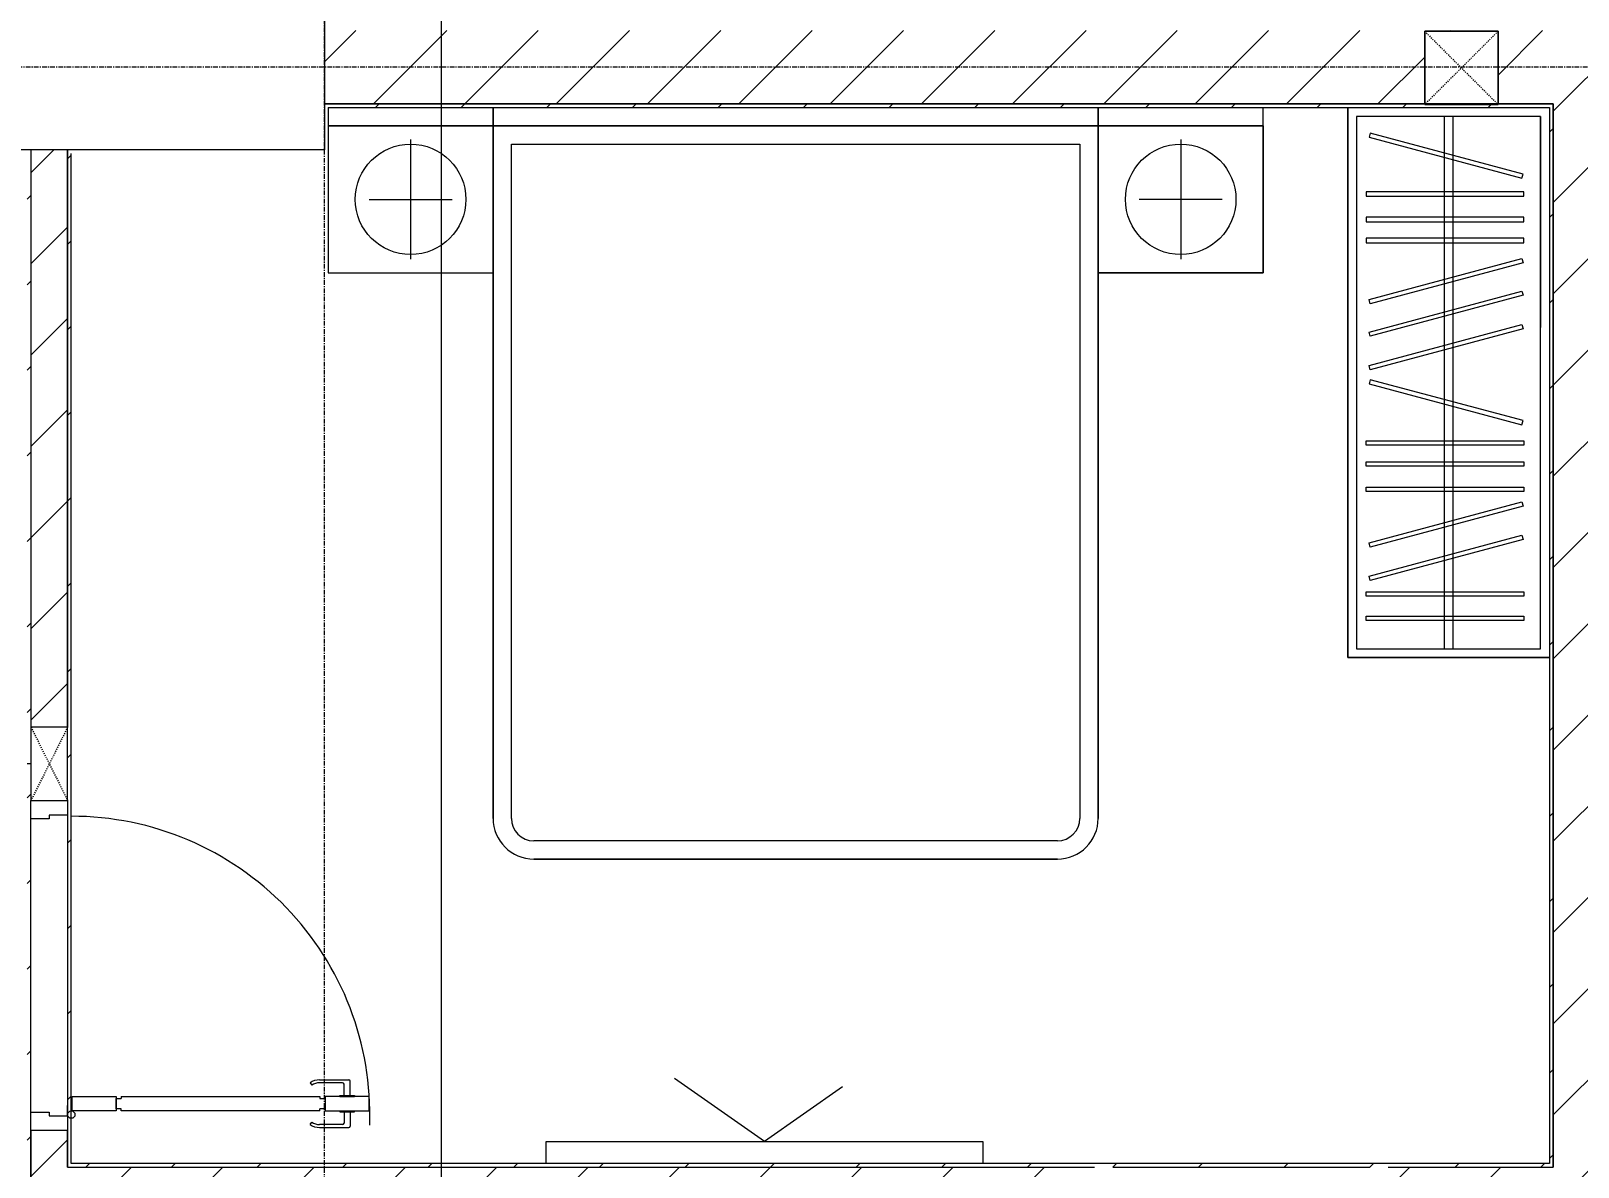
# Model space of a CAD drawing. Header units: millimetres. Extents: x 5357 to 201988, y -16345 to 109895.
# Drawn here: x 38053 to 42271, y 58737 to 61836 of the extents above; entities that cross this region are included whole.
import ezdxf

# ---------------------------------------------------------------- set-up
doc = ezdxf.new("R2010")
doc.units = ezdxf.units.MM
doc.linetypes.add('Dash', pattern=[6, 3, -3])
doc.linetypes.add('Grid Line', pattern=[22.225, 12.7, -3.175, 3.175, -3.175])
for name, color, linetype, lineweight in [('0-1', 7, 'Continuous', 5), ('A-ANNO-DIMS', 211, 'Continuous', 9), ('A-ANNO-DIMS-220', 211, 'Continuous', 9), ('A-DETL-GENF-1', 53, 'Continuous', 9), ('A-DOOR-1', 53, 'Continuous', 9), ('A-FLOR-1', 10, 'Continuous', 9), ('A-WALL', 113, 'Continuous', 9), ('A-WALL-1', 9, 'Continuous', 18), ('A-WALL-4', 113, 'Continuous', 18), ('A-WALL-PATT-1', 10, 'Continuous', 9), ('A-WALL-PATT-2', 53, 'Continuous', 9), ('A-WALL-PATT-3', 111, 'Continuous', 9), ('I-FURN-1', 53, 'Continuous', 9), ('I-WALL-1', 9, 'Continuous', 18), ('S-COLS', 52, 'Continuous', 9), ('S-COLS-2', 9, 'Continuous', 18), ('S-COLS-3', 10, 'Continuous', 9), ('S-COLS-4', 53, 'Continuous', 9), ('S-COLS-5', 52, 'Continuous', 18), ('S-COLS-6', 52, 'Dash', 9), ('S-COLS-HDLN', 52, 'Dash', 9), ('S-COLS-HDLN-1', 53, 'Dash', 9), ('S-GRID-1', 1, 'Grid Line', 9)]:
    doc.layers.add(name, color=color, linetype=linetype, lineweight=lineweight)
doc.styles.add('Arial_4', font='arial_0.ttf', dxfattribs={"width": 0.9, "height": 660})
doc.dimstyles.new('1_Dim_chi_tiet_khu_đất_2', dxfattribs={"dimscale": 304.8, "dimtxt": 673.371204, "dimasz": 0.866142, "dimexe": 0.721785, "dimexo": 0.0625, "dimgap": 0.072178, "dimtad": 1, "dimdec": 0, "dimrnd": 5, "dimzin": 0, "dimdsep": 46, "dimtxsty": 'Arial_4', "dimblk1": 'OBLIQUE', "dimblk2": 'OBLIQUE', "dimsah": 1, "dimcen": 0.09, "dimdle": 0.721785, "dimazin": 0, "dimtfac": 1, "dimtdec": 4, "dimtix": 1, "dimtmove": 0, "dimatfit": 3, "dimfxl": 2.165354, "dimfxlon": 1, "dimtvp": 1, "dimtolj": 1, "dimtzin": 0, "dimarcsym": 2})
pattern_1 = [(45, (0, 0), (-116.67262, 116.67262), [])]
pattern_2 = [(45, (0, 0), (-124.4508, 124.4508), [])]

# ---------------------------------------------------------------- blocks, each defined once
blk = doc.blocks.new('M_Concrete-Rectangular-Column2 - 450x1300-812578-TKCS_MB SÂN ĐƯỜNG NỘI BỘ')
at = {"layer": 'S-COLS-2'}
for p, q in [((-650, 225), (650, 225)), ((-650, -225), (-650, 225)), ((650, 225), (650, -225)), ((650, -225), (-650, -225))]:
    blk.add_line(p, q, dxfattribs=at)
blk = doc.blocks.new('NCV_TKTC_KET CAU_rvt-1-TKCS_MB SÂN ĐƯỜNG NỘI BỘ')
at = {"layer": 'A-FLOR-1'}
for p, q in [((38152.6, 61501.9), (38152.6, 61511.9)), ((38152.6, 61511.9), (38152.6, 61501.9)), ((38152.6, 61511.9), (38152.6, 61501.9)), ((38152.6, 61501.9), (38152.6, 61511.9))]:
    blk.add_line(p, q, dxfattribs=at)
at = {"layer": 'S-COLS-3', "rotation": 180}
blk.add_blockref('M_Concrete-Rectangular-Column2 - 450x1300-812578-TKCS_MB SÂN ĐƯỜNG NỘI BỘ', (38202.6, 61736.9), dxfattribs=at)
blk = doc.blocks.new('DOOR_CW_01 CANH MO-PANEL KINH - DIW_01-900x2200-CỬA GỖ VÂN LAMINATE-553375-TKCS_MB SÂN ĐƯỜNG NỘI BỘ')
at = {"layer": 'A-DETL-GENF-1'}
for p, q in [((-397, -182), (-397, -62)), ((-397, -62), (-357, -62)), ((-357, -62), (-357, -182)), ((-357, -182), (-397, -182)), ((-397, -196), (-391, -196)), ((-397, -738), (-397, -196)), ((-391, -196), (-391, -182)), ((-391, -182), (-363, -182)), ((-363, -182), (-363, -196)), ((-357, -196), (-363, -196)), ((-357, -196), (-357, -738)), ((-433.9, -711.2), (-427.3, -715.8)), ((-320.1, -711.2), (-326.7, -715.8)), ((-442, -737), (-442, -816.5)), ((-434, -799.5), (-434, -737)), ((-397, -738), (-391, -738)), ((-357, -752), (-397, -752)), ((-397, -752), (-397, -872)), ((-391, -752), (-391, -738)), ((-363, -752), (-391, -752)), ((-357, -738), (-363, -738)), ((-363, -738), (-363, -752)), ((-357, -872), (-357, -752)), ((-320, -799.5), (-320, -737)), ((-312, -737), (-312, -816.5)), ((-399, -792.2), (-399, -831.8)), ((-397, -792.2), (-399, -792.2)), ((-397, -792.2), (-397, -831.8)), ((-357, -792.2), (-357, -831.8)), ((-357, -792.2), (-355, -792.2)), ((-355, -792.2), (-355, -831.8)), ((-399, -820.5), (-438, -820.5)), ((-399, -803.5), (-430, -803.5)), ((-399, -831.8), (-397, -831.8)), ((-355, -831.8), (-357, -831.8)), ((-355, -803.5), (-324, -803.5)), ((-355, -820.5), (-316, -820.5)), ((-397, -872), (-357, -872))]:
    blk.add_line(p, q, dxfattribs=at)
blk.add_circle((-407, -60), 10, dxfattribs=at)
for centre, radius, start, end in [((-407, -60), 814, 268, 0), ((-397, -737), 45, 145, 180), ((-397, -737), 37, 145, 180), ((-357, -737), 37, 0, 35), ((-357, -737), 45, 360, 35), ((-430, -799.5), 4, 180, 270), ((-324, -799.5), 4, 270, 0), ((-438, -816.5), 4, 180, 270), ((-316, -816.5), 4, 270, 0)]:
    blk.add_arc(centre, radius, start, end, dxfattribs=at)
at = {"layer": 'A-DOOR-1'}
for p, q in [((-450, -50), (-450, 50)), ((-450, 50), (-400, 50)), ((-400, 50), (-400, 0)), ((400, 0), (400, 50)), ((400, 50), (450, 50)), ((450, 50), (450, -50)), ((-410, 0), (-410, -50)), ((-400, 0), (-410, 0)), ((410, 0), (400, 0)), ((410, -50), (410, 0)), ((-410, -50), (-450, -50)), ((-407, -50), (-382, -50)), ((450, -50), (410, -50))]:
    blk.add_line(p, q, dxfattribs=at)
blk = doc.blocks.new('G1_SOF - BO TRU - 100x200-V132-TKCS_MB SÂN ĐƯỜNG NỘI BỘ')
at = {"layer": 'S-COLS-2'}
for p, q in [((50, 100), (-50, 100)), ((-50, 100), (-50, -100)), ((50, -100), (50, 100))]:
    blk.add_line(p, q, dxfattribs=at)
at = {"layer": 'S-COLS-HDLN-1'}
for p, q in [((50, 100), (-50, -100)), ((-50, 100), (50, -100))]:
    blk.add_line(p, q, dxfattribs=at)
blk = doc.blocks.new('GIUONG NGU-2TAB-1600x2000 - GIUONG NGU-2TAB-1600x2000-842839-TKCS_MB SÂN ĐƯỜNG NỘI BỘ')
at = {"layer": 'I-FURN-1'}
for p, q in [((8.5, 0), (8.5, -50)), ((458.5, -50), (458.5, 0)), ((458.5, 0), (458.5, -50)), ((2108.2, -50), (2108.2, 0)), ((2108.2, 0), (2108.2, -50)), ((2558.2, -50), (2558.2, 0)), ((458.5, -50), (8.5, -50)), ((8.5, -50), (8.5, -450.3)), ((8.5, -50), (458.5, -50)), ((458.5, -50), (8.5, -50)), ((8.5, -50), (8.5, -450.3)), ((458.5, -450.3), (458.5, -50)), ((2108.2, -50), (458.5, -50)), ((458.5, -50), (458.5, -1938.9)), ((458.5, -50), (2108.2, -50)), ((458.5, -1938.9), (458.5, -50)), ((458.5, -450.3), (458.5, -50)), ((458.5, -50), (2108.2, -50)), ((2558.2, -50), (2108.2, -50)), ((2108.2, -50), (2108.2, -450.3)), ((2108.2, -1938.9), (2108.2, -50)), ((2108.2, -50), (2558.2, -50)), ((2108.2, -50), (2558.2, -50)), ((2108.2, -450.3), (2108.2, -50)), ((2108.2, -50), (2108.2, -1938.9)), ((2558.2, -450.3), (2558.2, -50)), ((2558.2, -50), (2558.2, -450.3)), ((233.5, -86.8), (233.5, -413.5)), ((508.5, -100), (2058.2, -100)), ((508.5, -1938.9), (508.5, -100)), ((2058.2, -100), (2058.2, -1938.9)), ((2333.2, -86.8), (2333.2, -413.5)), ((120.2, -250.2), (346.8, -250.2)), ((2446.5, -250.2), (2219.8, -250.2)), ((8.5, -450.3), (458.5, -450.3)), ((8.5, -450.3), (458.5, -450.3)), ((2108.2, -450.3), (2558.2, -450.3)), ((2558.2, -450.3), (2108.2, -450.3)), ((1997.1, -2000), (569.6, -2000)), ((569.6, -2050), (1997.1, -2050)), ((1997.1, -2050), (569.6, -2050))]:
    blk.add_line(p, q, dxfattribs=at)
for centre in [(233.5, -250.2), (2333.2, -250.2)]:
    blk.add_circle(centre, 150.7, dxfattribs=at)
for centre, radius, start, end in [((569.6, -1938.9), 111.1, 180, 270), ((569.6, -1938.9), 111.1, 180, 270), ((569.6, -1938.9), 61.1, 180, 270), ((1997.1, -1938.9), 111.1, 270, 360), ((1997.1, -1938.9), 61.1, 270, 0), ((1997.1, -1938.9), 111.1, 270, 0)]:
    blk.add_arc(centre, radius, start, end, dxfattribs=at)
blk = doc.blocks.new('TU QUAN AO-SUITE ROOM_3 - TU QUAN AO-SUITE ROOM_3-V133-TKCS_MB SÂN ĐƯỜNG NỘI BỘ')
at = {"layer": 'I-FURN-1'}
for p, q in [((-550, 1500), (0, 1500)), ((0, 1500), (-550, 1500)), ((0, 1500), (0, 0)), ((0, 0), (0, 1500)), ((-24, 1476), (-526, 1476)), ((-526, 1476), (-526, 600)), ((-526, 1476), (-526, 24)), ((-287, 576), (-287, 1476)), ((-263, 576), (-263, 1476)), ((-24, 24), (-24, 1476)), ((-480.1, 1386.9), (-480.1, 1398.9)), ((-480.1, 1398.9), (-50.1, 1398.9)), ((-480.1, 1386.9), (-480.1, 1398.9)), ((-50.1, 1398.9), (-50.1, 1386.9)), ((-50.1, 1386.9), (-480.1, 1386.9)), ((-480.1, 1320.5), (-480.1, 1332.5)), ((-480.1, 1332.5), (-50.1, 1332.5)), ((-480.1, 1320.5), (-480.1, 1332.5)), ((-50.1, 1320.5), (-480.1, 1320.5)), ((-50.1, 1332.5), (-50.1, 1320.5)), ((-478.3, 1178.1), (-61.3, 1289.9)), ((-58.2, 1278.3), (-475.2, 1166.5)), ((-61.3, 1289.9), (-58.2, 1278.3)), ((-478.3, 1086.9), (-61.3, 1198.6)), ((-58.2, 1187.1), (-475.2, 1075.3)), ((-61.3, 1198.6), (-58.2, 1187.1)), ((-475.2, 1166.5), (-478.3, 1178.1)), ((-475.2, 1075.3), (-478.3, 1086.9)), ((-480.1, 1035.3), (-480.1, 1047.3)), ((-480.1, 1047.3), (-50.1, 1047.3)), ((-480.1, 1035.3), (-480.1, 1047.3)), ((-50.1, 1035.3), (-480.1, 1035.3)), ((-50.1, 1047.3), (-50.1, 1035.3)), ((-480.1, 965.8), (-480.1, 977.8)), ((-480.1, 977.8), (-50.1, 977.8)), ((-480.1, 965.8), (-480.1, 977.8)), ((-50.1, 977.8), (-50.1, 965.8)), ((-50.1, 965.8), (-480.1, 965.8)), ((-480.1, 908.6), (-480.1, 920.6)), ((-480.1, 920.6), (-50.1, 920.6)), ((-480.1, 908.6), (-480.1, 920.6)), ((-50.1, 908.6), (-480.1, 908.6)), ((-50.1, 920.6), (-50.1, 908.6)), ((-475.2, 865.5), (-478.3, 853.9)), ((-478.3, 853.9), (-61.3, 742.1)), ((-58.2, 753.7), (-475.2, 865.5)), ((-61.3, 742.1), (-58.2, 753.7)), ((-478.3, 603.1), (-61.3, 714.9)), ((-58.2, 703.3), (-475.2, 591.5)), ((-61.3, 714.9), (-58.2, 703.3)), ((-526, 24), (-526, 600)), ((-478.3, 511.9), (-61.3, 623.6)), ((-475.2, 591.5), (-478.3, 603.1)), ((-58.2, 612.1), (-475.2, 500.3)), ((-61.3, 623.6), (-58.2, 612.1)), ((-287, 24), (-287, 576)), ((-263, 24), (-263, 576)), ((-478.3, 423.1), (-61.3, 534.9)), ((-475.2, 500.3), (-478.3, 511.9)), ((-58.2, 523.3), (-475.2, 411.5)), ((-61.3, 534.9), (-58.2, 523.3)), ((-475.2, 411.5), (-478.3, 423.1)), ((-480.1, 368.4), (-480.1, 356.4)), ((-50.1, 368.4), (-480.1, 368.4)), ((-480.1, 356.4), (-50.1, 356.4)), ((-50.1, 356.4), (-50.1, 368.4)), ((-480.1, 311.2), (-480.1, 299.2)), ((-50.1, 311.2), (-480.1, 311.2)), ((-480.1, 299.2), (-50.1, 299.2)), ((-50.1, 299.2), (-50.1, 311.2)), ((-480.1, 241.7), (-480.1, 229.7)), ((-50.1, 241.7), (-480.1, 241.7)), ((-480.1, 229.7), (-50.1, 229.7)), ((-50.1, 229.7), (-50.1, 241.7)), ((-475.2, 192.7), (-478.3, 181.1)), ((-478.3, 181.1), (-61.3, 69.4)), ((-58.2, 80.9), (-475.2, 192.7)), ((-61.3, 69.4), (-58.2, 80.9)), ((-526, 24), (-24, 24))]:
    blk.add_line(p, q, dxfattribs=at)
blk = doc.blocks.new('KE TIVI-2 - KE TIVI-2-850637-TKCS_MB SÂN ĐƯỜNG NỘI BỘ')
at = {"layer": 'I-FURN-1'}
for p, q in [((0, 60), (-245.7, 232.1)), ((213, 209.1), (0, 60)), ((-595.6, 60), (595.6, 60)), ((-595.6, 0), (-595.6, 60)), ((595.6, 60), (595.6, 0))]:
    blk.add_line(p, q, dxfattribs=at)
blk = doc.blocks.new('NCV_TKTC_TANG 1_rvt-1-TKCS_MB SÂN ĐƯỜNG NỘI BỘ')
at = {"layer": 'A-WALL-PATT-1'}
h = blk.add_hatch(dxfattribs=at)
h.set_pattern_fill('FP_1', color=256, style=0, pattern_type=2)
h.set_pattern_definition(pattern_2)
h.paths.add_polyline_path([(38152.6, 56836.9), (38152.6, 57737.3), (38052.6, 57737.3), (38052.6, 56836.9), (38142.6, 56836.9)])
h.paths.add_polyline_path([(38152.6, 58537.3), (38152.6, 58836.9), (38052.6, 58836.9), (38052.6, 58537.3), (38102.6, 58537.3)])
h.paths.add_polyline_path([(38152.6, 59936.9), (38152.6, 61511.9), (38052.6, 61511.9), (38052.6, 59936.9)])
h = blk.add_hatch(dxfattribs=at)
h.set_pattern_fill('FP_1', color=256, style=0, pattern_type=2)
h.set_pattern_definition(pattern_2)
h.paths.add_polyline_path([(40032.2, 58636.9), (40052.6, 58637), (40052.6, 58736.9), (38152.6, 58736.9), (38152.6, 58636.9), (39952.6, 58636.9)])
h = blk.add_hatch(dxfattribs=at)
h.set_pattern_fill('FP_1', color=256, style=0, pattern_type=2)
h.set_pattern_definition(pattern_2)
h.paths.add_polyline_path([(40459.9, 58636.9), (40952.6, 58636.9), (40952.6, 58736.9), (40052.6, 58736.9), (40052.6, 58636.9)])
h.paths.add_polyline_path([(41752.6, 58637), (41847.6, 58637), (41847.6, 58736.9), (41752.6, 58736.9), (41752.6, 58686.9)])
at = {"layer": 'A-WALL-PATT-2'}
h = blk.add_hatch(dxfattribs=at)
h.set_pattern_fill('FP_2', color=256, style=0, pattern_type=2)
h.set_pattern_definition(pattern_1)
h.paths.add_polyline_path([(42052.3, 61626.9), (42192.6, 61626.9), (42192.6, 61636.9), (38852.6, 61636.9), (38852.6, 61626.9), (41934.6, 61626.9)])
h = blk.add_hatch(dxfattribs=at)
h.set_pattern_fill('FP_2', color=256, style=0, pattern_type=2)
h.set_pattern_definition(pattern_1)
h.paths.add_polyline_path([(42192.6, 58746.9), (42202.6, 58746.9), (42202.6, 61636.9), (42192.6, 61636.6), (42192.6, 58756.9)])
h = blk.add_hatch(dxfattribs=at)
h.set_pattern_fill('FP_2', color=256, style=0, pattern_type=2)
h.set_pattern_definition(pattern_1)
h.paths.add_polyline_path([(38052.6, 59946.9), (38052.6, 61511.9), (38042.6, 61511.9), (38042.6, 59946.9), (38049.4, 59946.9)])
h = blk.add_hatch(dxfattribs=at)
h.set_pattern_fill('FP_2', color=256, style=0, pattern_type=2)
h.set_pattern_definition(pattern_1)
h.paths.add_polyline_path([(38152.6, 58746.9), (38162.6, 58746.9), (38162.6, 61501.9), (38152.6, 61501.9), (38152.6, 58836.9)])
h = blk.add_hatch(dxfattribs=at)
h.set_pattern_fill('FP_2', color=256, style=0, pattern_type=2)
h.set_pattern_definition(pattern_1)
h.paths.add_polyline_path([(38052.6, 59936.9), (38052.6, 59946.9), (36352.6, 59946.9), (36352.6, 59936.9), (38039, 59936.9)])
h = blk.add_hatch(dxfattribs=at)
h.set_pattern_fill('FP_2', color=256, style=0, pattern_type=2)
h.set_pattern_definition(pattern_1)
h.paths.add_polyline_path([(38042.6, 56636.9), (38052.6, 56637.9), (38052.6, 59836.9), (38042.6, 59836.9), (38042.6, 56637)])
h = blk.add_hatch(dxfattribs=at)
h.set_pattern_fill('FP_2', color=256, style=0, pattern_type=2)
h.set_pattern_definition(pattern_1)
h.paths.add_polyline_path([(38852.6, 58736.9), (42202.6, 58736.9), (42202.6, 58746.9), (38152.6, 58746.9), (38152.6, 58736.9)])
at = {"layer": 'A-WALL-1'}
for p, q in [((38052.6, 61511.9), (38052.6, 59936.9)), ((38152.6, 59936.9), (38152.6, 61511.9)), ((38052.6, 58836.9), (38052.6, 58537.3)), ((38152.6, 58736.9), (38152.6, 58836.9))]:
    blk.add_line(p, q, dxfattribs=at)
at = {"layer": 'I-WALL-1'}
for p, q in [((42192.6, 61636.9), (38852.6, 61636.9)), ((38862.6, 61626.9), (42192.6, 61626.9)), ((42202.6, 61636.9), (42192.6, 61636.9)), ((42192.6, 61626.9), (42192.6, 58746.9)), ((42202.6, 58746.9), (42202.6, 61636.9)), ((38152.6, 61501.9), (38152.6, 59936.9)), ((38162.6, 58746.9), (38162.6, 61501.9)), ((38052.6, 59836.9), (38042.6, 59836.9)), ((38052.6, 58886.9), (38052.6, 59686.9)), ((38152.6, 59696.9), (38152.6, 58876.9)), ((38052.6, 58537.3), (38052.6, 58836.9)), ((38152.6, 58836.9), (38152.6, 58746.9)), ((38152.6, 58746.9), (38152.6, 58736.9)), ((38152.6, 58736.9), (40952.6, 58736.9)), ((42192.6, 58746.9), (38162.6, 58746.9)), ((41002.6, 58736.9), (41702.6, 58736.9)), ((41752.6, 58736.9), (42202.6, 58736.9)), ((42202.6, 58736.9), (42202.6, 58746.9))]:
    blk.add_line(p, q, dxfattribs=at)
at = {"layer": 'A-DOOR-1', "rotation": 89.99999999999915}
blk.add_blockref('DOOR_CW_01 CANH MO-PANEL KINH - DIW_01-900x2200-CỬA GỖ VÂN LAMINATE-553375-TKCS_MB SÂN ĐƯỜNG NỘI BỘ', (38102.6, 59286.9), dxfattribs=at)
at = {"layer": 'I-FURN-1'}
for name, p in [('GIUONG NGU-2TAB-1600x2000 - GIUONG NGU-2TAB-1600x2000-842839-TKCS_MB SÂN ĐƯỜNG NỘI BỘ', (38854.1, 61626.9)), ('KE TIVI-2 - KE TIVI-2-850637-TKCS_MB SÂN ĐƯỜNG NỘI BỘ', (40052.6, 58746.9))]:
    blk.add_blockref(name, p, dxfattribs=at)
at = {"layer": 'I-FURN-1', "rotation": 180}
blk.add_blockref('TU QUAN AO-SUITE ROOM_3 - TU QUAN AO-SUITE ROOM_3-V133-TKCS_MB SÂN ĐƯỜNG NỘI BỘ', (41642.6, 61626.9), dxfattribs=at)
at = {"layer": 'S-COLS-4'}
blk.add_blockref('G1_SOF - BO TRU - 100x200-V132-TKCS_MB SÂN ĐƯỜNG NỘI BỘ', (38102.6, 59836.9), dxfattribs=at)
blk = doc.blocks.new('G1_SOF - BO TRU - 200x200-3050151-TKCS_MB SÂN ĐƯỜNG NỘI BỘ')
at = {"layer": 'S-COLS-HDLN'}
for p, q in [((-100, 100), (100, -100)), ((100, 100), (-100, -100))]:
    blk.add_line(p, q, dxfattribs=at)
blk = doc.blocks.new('DIMBLOCK39-TKCS_MB SÂN ĐƯỜNG NỘI BỘ')
at = {"layer": 'A-ANNO-DIMS-220'}
for p, q in [((39171.6, 17016.9), (39171.6, 78456.9)), ((38511.6, 78236.9), (39391.6, 78236.9)), ((39171.6, 78236.9), (38511.6, 78236.9)), ((38511.6, 17236.9), (39391.6, 17236.9)), ((39171.6, 17236.9), (38511.6, 17236.9))]:
    blk.add_line(p, q, dxfattribs=at)
at = {"layer": 'A-ANNO-DIMS-220', "lineweight": 25}
for p, q in [((39171.6, 78236.9), (39039.6, 78368.9)), ((39171.6, 78236.9), (39303.6, 78104.9)), ((39171.6, 17236.9), (39039.6, 17368.9)), ((39171.6, 17236.9), (39303.6, 17104.9))]:
    blk.add_line(p, q, dxfattribs=at)
at = {"layer": 'A-ANNO-DIMS-220', "color": 0, "insert": (38292.8, 46597.4), "char_height": 660, "width": 2734.923, "attachment_point": 1, "rotation": 90, "line_spacing_factor": 0.941778, "style": 'Arial_4'}
blk.add_mtext('61000', dxfattribs=at)
blk = doc.blocks.new('_Oblique')
at = {"color": 0, "linetype": 'ByBlock', "lineweight": -2}
blk.add_line((-0.5, -0.5), (0.5, 0.5), dxfattribs=at)

msp = doc.modelspace()

# ---------------------------------------------------------------- hatches: boundary and pattern name
at = {"layer": 'A-WALL-PATT-3'}
h = msp.add_hatch(dxfattribs=at)
h.set_pattern_fill('FP_1', color=256, style=0, pattern_type=2)
h.set_pattern_definition(pattern_2)
h.paths.add_polyline_path([(38852.6, 61636.9), (41852.6, 61636.9), (41854.3, 61835.3), (42052.6, 61835.3), (42052.6, 61636.9), (42402.6, 61636.9), (42402.6, 61836.9), (38852.6, 61836.9), (38852.6, 61672.8)])
h = msp.add_hatch(dxfattribs=at)
h.set_pattern_fill('FP_1', color=256, style=0, pattern_type=2)
h.set_pattern_definition(pattern_2)
h.paths.add_polyline_path([(42202.6, 58736.9), (42402.6, 58736.9), (42402.6, 61636.9), (42202.6, 61636.9), (42202.6, 58793.4)])
h = msp.add_hatch(dxfattribs=at)
h.set_pattern_fill('FP_1', color=256, style=0, pattern_type=2)
h.set_pattern_definition(pattern_2)
h.paths.add_polyline_path([(42202.6, 58536.9), (42402.6, 58536.9), (42402.6, 58736.9), (41852.6, 58736.9), (41852.6, 58536.9), (42056.1, 58536.9)])

# ---------------------------------------------------------------- linework, layer by layer
at = {"layer": 'A-WALL'}
for p, q in [((41852.6, 61636.9), (41852.6, 61835.3)), ((41852.6, 61835.3), (42052.6, 61835.3)), ((42052.6, 61835.3), (42052.6, 61636.9))]:
    msp.add_line(p, q, dxfattribs=at)
at = {"layer": 'A-WALL-4'}
for p, q in [((38852.6, 61836.9), (38852.6, 61636.9)), ((38852.6, 61636.9), (41852.6, 61636.9)), ((42052.6, 61636.9), (42202.6, 61636.9)), ((42202.6, 61636.9), (42202.6, 58736.9))]:
    msp.add_line(p, q, dxfattribs=at)
at = {"layer": 'S-COLS'}
for p, q in [((42052.6, 61835.3), (41852.6, 61835.3)), ((41852.6, 61835.3), (41852.6, 61636.9)), ((42052.6, 61636.9), (42052.6, 61835.3))]:
    msp.add_line(p, q, dxfattribs=at)
at = {"layer": 'S-COLS-5'}
for p, q in [((41852.6, 61636.9), (41852.6, 61635.3)), ((41852.6, 61635.3), (42052.6, 61635.3)), ((42052.6, 61635.3), (42052.6, 61636.9))]:
    msp.add_line(p, q, dxfattribs=at)
at = {"layer": 'S-GRID-1'}
for p, q in [((38852.6, 20960.6), (38852.6, 80482.7)), ((131551.8, 61736.9), (29351.8, 61736.9))]:
    msp.add_line(p, q, dxfattribs=at)

# ---------------------------------------------------------------- block references
at = {"layer": '0-1'}
for name in ['NCV_TKTC_KET CAU_rvt-1-TKCS_MB SÂN ĐƯỜNG NỘI BỘ', 'NCV_TKTC_TANG 1_rvt-1-TKCS_MB SÂN ĐƯỜNG NỘI BỘ']:
    msp.add_blockref(name, (0, 0), dxfattribs=at)
at = {"layer": 'S-COLS-6'}
msp.add_blockref('G1_SOF - BO TRU - 200x200-3050151-TKCS_MB SÂN ĐƯỜNG NỘI BỘ', (41952.6, 61735.3), dxfattribs=at)

# ---------------------------------------------------------------- dimensions: what is measured, and where the dimension line sits
at = {"layer": 'A-ANNO-DIMS'}
dim = msp.add_linear_dim(base=(39171.6, 78236.9), p1=(38511.6, 17236.9), p2=(38511.6, 78236.9), angle=90, dimstyle='1_Dim_chi_tiet_khu_đất_2', override={"dimpost": '<>', "dimfxl": 61000}, dxfattribs=at)
dim.commit()
dim.dimension.update_dxf_attribs({"geometry": 'DIMBLOCK39-TKCS_MB SÂN ĐƯỜNG NỘI BỘ', "text_midpoint": (38812.6, 47736.9)})

doc.saveas('drawing.dxf')
